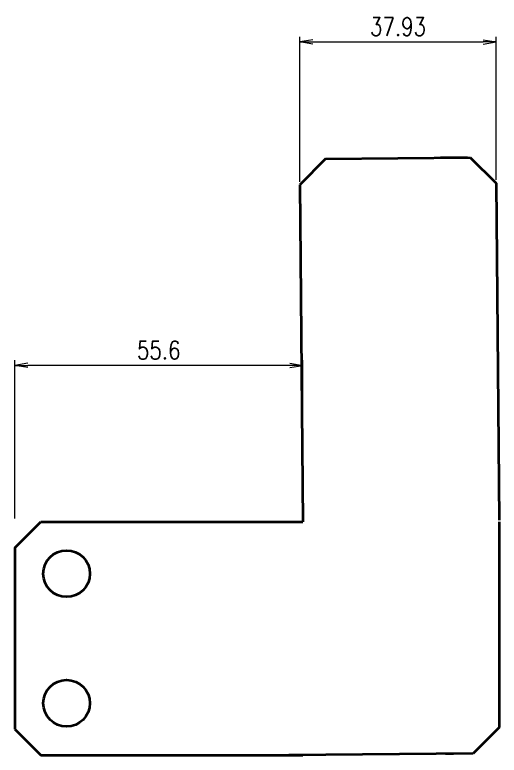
# Model space of a CAD drawing. Header units: inches. Extents: x 269 to 10986, y 1043 to 4337.
# Drawn here: x 340.1 to 433.7, y 1514.1 to 1656.9 of the extents above; entities that cross this region are included whole.
import ezdxf

# ---------------------------------------------------------------- set-up
doc = ezdxf.new("R2010")
doc.units = ezdxf.units.IN
doc.header["$MEASUREMENT"] = 0
doc.layers.add('粗实线', color=7, linetype='Continuous', lineweight=35)
doc.styles.add('DIM', font='romans.shx', dxfattribs={"width": 0.8, "bigfont": 'bigfont.shx'})
doc.dimstyles.new('XR 1-1$0', dxfattribs={"dimtxt": 3.5, "dimasz": 2.5, "dimexe": 1, "dimexo": 0.625, "dimgap": 1.2, "dimtad": 1, "dimzin": 9, "dimdsep": 46, "dimtxsty": 'DIM', "dimblk": 'OPEN', "dimcen": 0, "dimclrd": 8, "dimclre": 8, "dimclrt": 2, "dimazin": 2, "dimtfac": 0.5, "dimtmove": 0, "dimatfit": 3, "dimldrblk": 'OPEN', "dimfxl": 0, "dimtolj": 2, "dimlwd": 18, "dimlwe": 18, "dimarcsym": 0})

# ---------------------------------------------------------------- blocks, each defined once
blk = doc.blocks.new('_Open')
at = {"color": 0, "linetype": 'ByBlock', "lineweight": -2}
for p, q in [((-1, 0.167), (0, 0)), ((-1, -0.167), (0, 0)), ((0, 0), (-1, 0))]:
    blk.add_line(p, q, dxfattribs=at)
blk = doc.blocks.new('*D1260')
at = {"color": 8, "lineweight": 18, "transparency": 16777216}
for p, q in [((340.13, 1559.71), (340.13, 1590.25)), ((395.73, 1559.71), (395.73, 1590.25)), ((393.23, 1589.25), (342.63, 1589.25))]:
    blk.add_line(p, q, dxfattribs=at)
at = {"layer": 'Defpoints', "color": 0, "transparency": 16777216}
for p in [(340.13, 1589.25), (340.13, 1559.08), (395.73, 1559.08)]:
    blk.add_point(p, dxfattribs=at)
at = {"color": 8, "lineweight": 18, "transparency": 16777216, "xscale": 2.5, "yscale": 2.5, "zscale": 2.5, "rotation": 180}
blk.add_blockref('_Open', (340.13, 1589.25), dxfattribs=at)
at = {"color": 8, "lineweight": 18, "transparency": 16777216, "xscale": 2.5, "yscale": 2.5, "zscale": 2.5}
blk.add_blockref('_Open', (395.73, 1589.25), dxfattribs=at)
at = {"color": 2, "transparency": 16777216, "insert": (367.93, 1592.2), "char_height": 3.5, "attachment_point": 5, "style": 'DIM'}
blk.add_mtext('\\A2;55.6', dxfattribs=at)
blk = doc.blocks.new('*D1261')
at = {"color": 8, "lineweight": 18, "transparency": 16777216}
for p, q in [((395.17, 1624.7), (395.17, 1652.66)), ((397.67, 1651.66), (430.6, 1651.66)), ((433.1, 1625.04), (433.1, 1652.66))]:
    blk.add_line(p, q, dxfattribs=at)
at = {"layer": 'Defpoints', "color": 0, "transparency": 16777216}
for p in [(433.1, 1651.66), (433.1, 1624.41), (395.17, 1624.08)]:
    blk.add_point(p, dxfattribs=at)
at = {"color": 8, "lineweight": 18, "transparency": 16777216, "xscale": 2.5, "yscale": 2.5, "zscale": 2.5, "rotation": 180}
blk.add_blockref('_Open', (395.17, 1651.66), dxfattribs=at)
at = {"color": 8, "lineweight": 18, "transparency": 16777216, "xscale": 2.5, "yscale": 2.5, "zscale": 2.5}
blk.add_blockref('_Open', (433.1, 1651.66), dxfattribs=at)
at = {"color": 2, "transparency": 16777216, "insert": (414.13, 1654.61), "char_height": 3.5, "attachment_point": 5, "style": 'DIM'}
blk.add_mtext('\\A2;37.93', dxfattribs=at)

msp = doc.modelspace()

# ---------------------------------------------------------------- linework, layer by layer
at = {"layer": '粗实线', "ltscale": 0.176777}
for p, q in [((400.123, 1629.123), (395.167, 1624.079)), ((340.135, 1554.077), (345.134, 1559.078)), ((340.137, 1519.077), (345.138, 1514.078))]:
    msp.add_line(p, q, dxfattribs=at)
at = {"layer": '粗实线'}
for p, q in [((400.123, 1629.123), (428.052, 1629.366)), ((428.052, 1629.366), (433.096, 1624.41)), ((433.096, 1624.41), (433.663, 1559.413)), ((395.167, 1624.079), (395.734, 1559.082)), ((345.134, 1559.078), (395.734, 1559.082)), ((433.664, 1559.084), (433.667, 1519.411)), ((340.135, 1554.077), (340.137, 1519.077)), ((433.667, 1519.411), (428.668, 1514.367)), ((428.668, 1514.367), (393.038, 1514.056)), ((345.138, 1514.078), (395.738, 1514.082))]:
    msp.add_line(p, q, dxfattribs=at)
at = {"layer": '粗实线', "ltscale": 0.0375}
for p, q in [((423.819, 1629.329), (422.319, 1629.316)), ((424.822, 1514.334), (423.322, 1514.321))]:
    msp.add_line(p, q, dxfattribs=at)
at = {"layer": '粗实线', "ltscale": 0.090849}
msp.add_line((427.452, 1629.361), (423.819, 1629.329), dxfattribs=at)
at = {"layer": '粗实线'}
for centre in [(350.135, 1549.078), (350.137, 1524.078)]:
    msp.add_circle(centre, 4.5, dxfattribs=at)

# ---------------------------------------------------------------- dimensions: what is measured, and where the dimension line sits
for base, p1, p2, picture, middle in [((433.096, 1651.656), (395.167, 1624.079), (433.096, 1624.41), '*D1261', (414.131, 1654.606)), ((340.134, 1589.246), (395.734, 1559.082), (340.134, 1559.082), '*D1260', (367.934, 1592.196))]:
    dim = msp.add_linear_dim(base=base, p1=p1, p2=p2, dimstyle='XR 1-1$0', override={"dimarcsym": 1})
    dim.commit()
    dim.dimension.update_dxf_attribs({"geometry": picture, "text_midpoint": middle})

doc.saveas('drawing.dxf')
